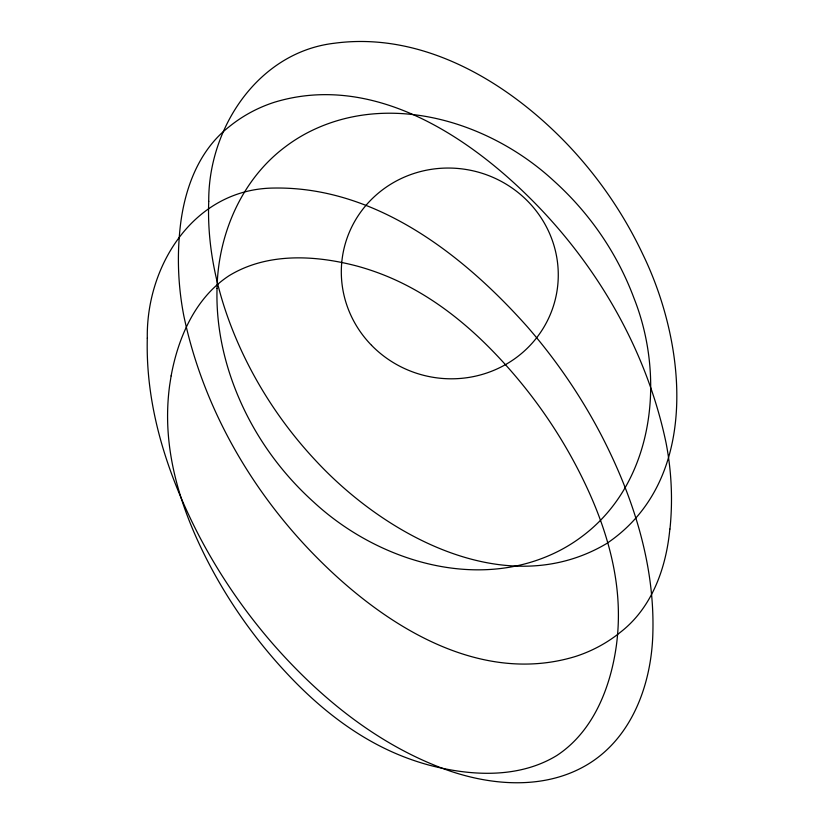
<?xml version="1.0" encoding="UTF-8"?>
<svg xmlns="http://www.w3.org/2000/svg" width="824" height="824" viewBox="0 0 824 824"><rect width="100%" height="100%" fill="white"/><g stroke="black" fill="none" stroke-linecap="round" stroke-linejoin="round"><path stroke-width="1.24" d="M669.84 529.07C666.245 567.551 652.206 607.453 620.791 631.936A141.1 136.609 13.2 0 1 575.595 656.44C479.589 685.805 385.076 625.529 319.496 560.186C252.68 493.741 203.178 408.385 183.824 315.829A311.668 301.738 13.2 0 1 179.931 229.649C183.793 191.199 197.606 151.266 229.093 126.793A141.1 136.609 13.2 0 1 274.289 102.289C370.295 72.924 464.798 133.2 530.388 198.543C597.204 264.998 646.706 350.344 666.06 442.9A311.668 301.738 13.2 0 1 669.953 529.09M217.042 288.421C216.032 321.247 222.181 354.093 233.625 384.808A301.872 292.252 13.2 0 0 313.707 502.084C377.959 561.587 479.166 592.703 560.526 550.102A161.226 156.097 13.2 0 0 582.414 536.166C654.462 482.112 665.586 377.722 634.006 298.247A301.872 292.252 13.2 0 0 553.924 180.971C489.683 121.468 388.464 90.352 307.105 132.952A161.226 156.097 13.2 0 0 285.217 146.888C241.381 179.694 218.092 234.48 217.042 288.421M147.3 338.159C145.457 407.221 167.478 474.84 198.945 535.6A568.807 550.689 13.2 0 0 272.94 643.956C318.929 696.496 374.827 742.352 440.531 767.608C487.829 785.828 545.138 791.287 589.778 763.127C633.337 735.502 651.794 681.963 652.876 632.461C654.73 563.4 632.698 495.78 601.242 435.031A568.807 550.689 13.2 0 0 527.247 326.664C462.933 254.472 375.631 186.533 274.31 188.047C194.814 188.48 146.085 264.731 147.3 338.159M208.74 201.417C206.68 253.792 220.368 305.797 242.513 352.95A424.618 411.094 13.2 0 0 316.9 461.883C386.765 536.609 507.471 602.282 606.516 543.624C701.069 480.279 686.464 344.164 642.875 254.431A424.618 411.094 13.2 0 0 568.488 145.498C509.005 82.833 424.02 31.25 334.544 43.219C258.087 52.036 208.173 128.286 208.74 201.417M171.135 375.868L169.641 385.385A243.739 235.973 13.2 0 0 167.591 413.957C167.128 460.853 181.301 506.647 201.427 548.578A502.516 486.51 13.2 0 0 286.082 672.539C318.383 707.342 356.534 737.768 400.886 755.639A243.739 235.973 13.2 0 0 428.892 765.074C470.638 776.105 518.595 778.814 556.818 755.515C593.373 731.496 610.491 687.525 616.342 645.769A243.739 235.973 13.2 0 0 618.391 617.207C618.865 570.311 604.692 524.517 584.556 482.586A502.516 486.51 13.2 0 0 499.9 358.625C467.599 323.822 429.448 293.396 385.107 275.525A243.739 235.973 13.2 0 0 357.101 266.09C315.355 255.059 267.388 252.34 229.175 275.649C195.36 297.711 178.169 337.418 171.135 375.868M371.542 345.308A108.655 105.194 13.2 0 0 553.986 304.211A108.655 105.194 13.2 0 0 423.845 170.753A108.655 105.194 13.2 0 0 371.542 345.308"/></g></svg>
